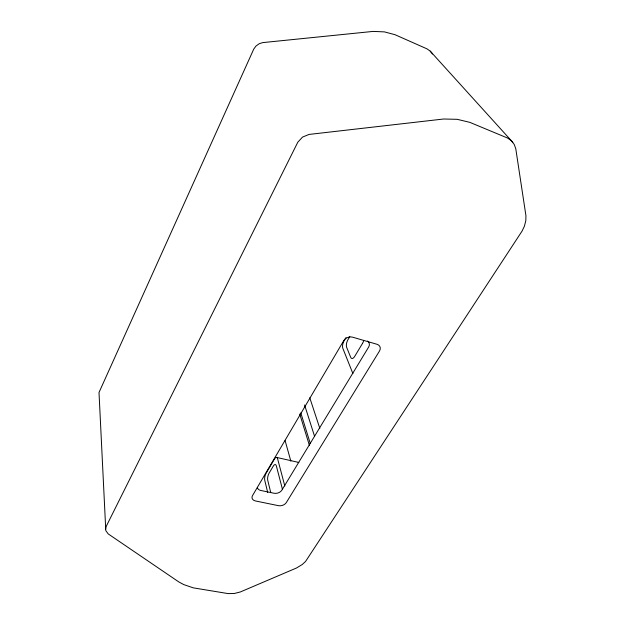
<?xml version="1.0" encoding="UTF-8"?>
<svg xmlns="http://www.w3.org/2000/svg" width="625" height="625" viewBox="0 0 625 625"><rect width="100%" height="100%" fill="white"/><g stroke="black" fill="none" stroke-linecap="round" stroke-linejoin="round"><path stroke-width="0.94" d="M105.555 529.266L106.047 526.742L297.797 142.234L302.516 137.094L309.039 134.43L443.609 119.008L457.219 119.32L469.844 122.359L507.422 137.977L511.18 140.516L514.234 144.453L515.773 148.719L525.93 215.688L525.828 220.609L524.391 226.273L522.008 231.18L305.57 561.445L302.305 564.469L296.477 568.016L240.336 591.961L234.211 593.516L228.078 593.586L193.242 587.844L183.773 584.602L178.828 581.945L108.203 533.906L105.797 530.609L99.008 392.484L253.727 49.148L255.914 46.109L259.219 43.711L262.766 42.602L373.156 31.406L384.438 31.883L395.031 34.711L426.961 48.844L430.211 51.117L512.852 142.375M345.992 337.586L344.039 340.891A5.523 2.492 -74 0 0 342.844 348.375L352.891 373.57M349.781 336.625L347.875 339.859A5.562 2.531 -73.9 0 0 346.672 347.391L350.711 357.359A5.641 2.602 -74.2 0 0 354.68 356.422L362.562 343.312M276.328 457.352L298.797 462.445A5.117 2.203 -77.9 0 0 298.18 462.641M430.211 51.117L432.523 53.984M309.781 397.805L319.82 428.375M304.586 404.984L314.641 436.531M300.781 412.875L310.328 443.625M299.734 414.047L309.477 445.633M285.109 440.625L290.844 461.133M284.812 485.992L277.609 458.758A5.172 2.117 -77.6 0 0 274.539 458.914L266.031 473.359A5.133 2.07 -78 0 0 264.789 480.461L267.695 492.461M270.703 492.375L267.773 480.445A5.164 2.102 -78 0 1 269.023 473.297L273.297 466.062A5.188 2.125 -77.8 0 1 276.367 465.953L282.062 487.805A5.344 2.227 -78.5 0 1 282.242 488.898M367.414 341.023A6.602 5.07 -22.7 0 1 368.609 347.133L281.844 490.18A6 4.203 -15.1 0 1 274.008 493.242L260.781 490.461A6.039 4.258 -14.5 0 1 257.359 487.367M363.695 340.656A5.688 2.641 -73.7 0 1 362.562 343.312M343.703 340.711L252.531 495.594A6.102 4.258 -14.2 0 0 255.484 500.961L278.43 505.664A6.031 4.172 -15.3 0 0 286.305 502.594L379.484 351.031A6.672 5.086 -23.2 0 0 376.977 344.281L352.586 337.172A6.742 5.211 -22 0 0 343.703 340.711"/></g></svg>
